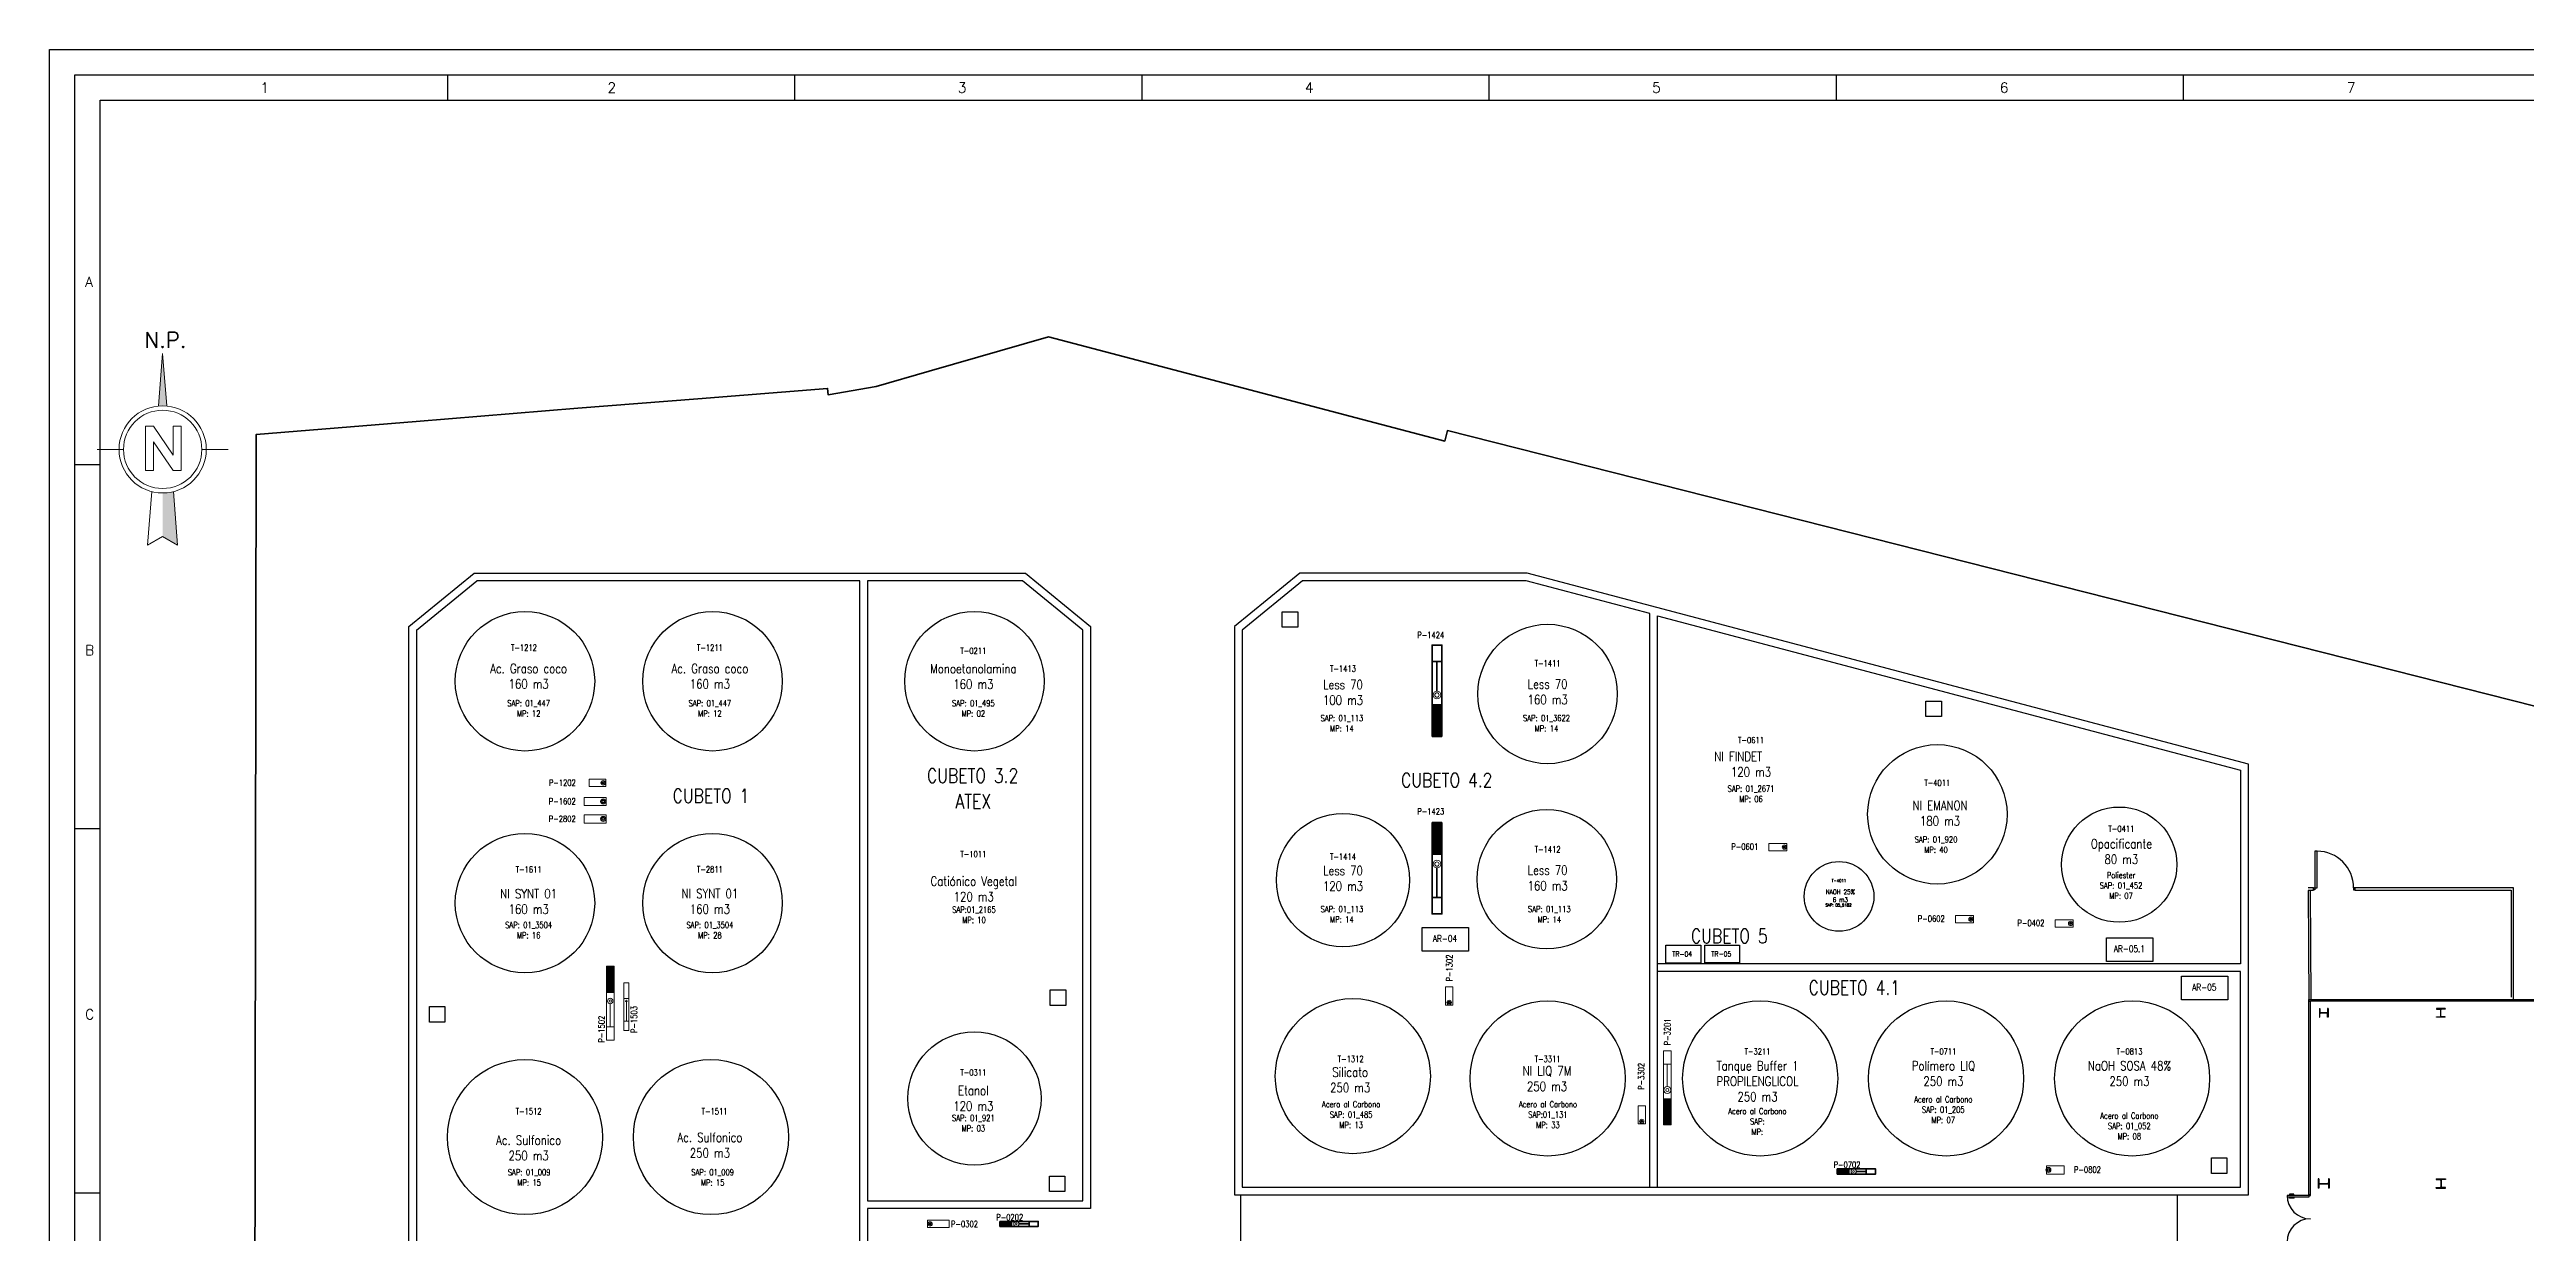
# Model space of a CAD drawing. Header units: millimetres. Extents: x 193743 to 194604, y 95927 to 96224.
# Drawn here: x 193743 to 193986.8, y 96107.2 to 96223.7 of the extents above; entities that cross this region are included whole.
import ezdxf
from ezdxf.enums import TextEntityAlignment as Align

# ---------------------------------------------------------------- set-up
doc = ezdxf.new("R2010")
doc.units = ezdxf.units.MM
for name, color, linetype in [('alcantarillas', 4, 'Continuous'), ('BASE-CUBETOS', 7, 'Continuous'), ('BASE-EDIFICIO PROCESO', 252, 'Continuous'), ('BASE-EDIFICO PROCESO PILARES', 252, 'Continuous'), ('BASE-ISLETAS', 7, 'Continuous'), ('BASE-SALA ELECTRICA', 252, 'Continuous'), ('BASE-TANQUES', 7, 'Continuous'), ('BASE-TANQUES TEXTO DETALLES', 7, 'Continuous'), ('BASE-TANQUES TEXTO DETALLES-2', 7, 'Continuous'), ('BASE-VALLADO', 7, 'Continuous'), ('FORMATO', 7, 'Continuous')]:
    doc.layers.add(name, color=color, linetype=linetype)
for name, color, linetype, lineweight in [('BASE-BOMBAS', 7, 'Continuous', 0), ('BASE-BOMBAS TEXTO', 7, 'Continuous', 0), ('BASE-NORTE', 7, 'Continuous', 0), ('BASE-TANQUES TEXTO', 7, 'Continuous', 0)]:
    doc.layers.add(name, color=color, linetype=linetype, lineweight=lineweight)
doc.styles.add('INPY-060812-B-0C$0$ROMANS', font='ROMANS.shx', dxfattribs={"height": 0.2})
doc.styles.add('PY', font='ROMANS.shx')
doc.styles.add('PY1', font='ROMANS.shx', dxfattribs={"width": 0.8})

# ---------------------------------------------------------------- blocks, each defined once
blk = doc.blocks.new('INPY-060812-B-0C$0$NORTE')
at = {"layer": 'BASE-NORTE'}
for points in [[(2, 3095), (-130, 1401, -0.023613), (2, 1408)], [(0, 3091), (133, 1397, 0.023613), (0, 1404)], [(349, -1362, -0.062754), (0, -1406), (0, -2814), (484, -3094)]]:
    blk.add_hatch(color=1, dxfattribs=at).paths.add_polyline_path(points)
for p, q in [((0, 3094), (-133, 1400)), ((0, 3094), (133, 1400)), ((0, 3094), (133, 1400)), ((-349, -1362), (-484, -3094)), ((349, -1362), (484, -3094)), ((-484, -3094), (0, -2814)), ((484, -3094), (0, -2814))]:
    blk.add_line(p, q, dxfattribs=at)
at = {"layer": 'BASE-NORTE', "color": 1}
for p, q in [((-2109, 0), (-1263, 0)), ((1263, 0), (2109, 0))]:
    blk.add_line(p, q, dxfattribs=at)
at = {"layer": 'BASE-NORTE', "flags": 128}
blk.add_lwpolyline([(597, -686), (341, -686), (-299, 246), (-299, -686), (-555, -686), (-555, 748), (-299, 748), (341, -184), (341, 748), (597, 748)], close=True, dxfattribs=at)
at = {"layer": 'BASE-NORTE'}
blk.add_circle((0, 0), 1406, dxfattribs=at)
at = {"layer": 'BASE-NORTE', "color": 1}
blk.add_circle((0, 0), 1263, dxfattribs=at)
at = {"layer": 'BASE-NORTE', "color": 6, "style": 'INPY-060812-B-0C$0$ROMANS'}
blk.add_text('N.P.', height=500, dxfattribs=at).set_placement((93, 3528), align=Align.MIDDLE_CENTER)
blk = doc.blocks.new('4.16')
at = {"layer": 'BASE-BOMBAS'}
blk.add_lwpolyline([(-80, 120), (450, 120), (450, -120), (-80, -120)], close=True, dxfattribs=at)
for radius in [75, 44, 24.1]:
    blk.add_circle((0, 0), radius, dxfattribs=at)
blk = doc.blocks.new('C13B')
at = {"layer": 'BASE-BOMBAS', "color": 252, "lineweight": 0}
for p, q in [((-80, 84), (-80, 584)), ((-80, 584), (80, 584)), ((80, 84), (80, 584))]:
    blk.add_line(p, q, dxfattribs=at)
at = {"layer": 'BASE-BOMBAS', "lineweight": 0}
for p, q in [((-24.13, -650), (24.13, -650)), ((0, -24.13), (0, -650))]:
    blk.add_line(p, q, dxfattribs=at)
at = {"layer": 'BASE-BOMBAS', "lineweight": 0, "extrusion": (0, 0, -1), "flags": 128}
blk.add_lwpolyline([(-80, -650), (-80, 84), (80, 84), (80, -650)], dxfattribs=at)
at = {"layer": 'BASE-BOMBAS', "color": 252, "lineweight": 0, "extrusion": (0, 0, -1), "flags": 128}
blk.add_lwpolyline([(24.13, -650), (80, -650), (80, -950), (-80, -950), (-80, -650), (-24.13, -650)], dxfattribs=at)
at = {"layer": 'BASE-BOMBAS', "lineweight": 0}
blk.add_circle((0, 0), 24.13, dxfattribs=at)
blk = doc.blocks.new('P-1502A')
at = {"layer": 'BASE-BOMBAS', "color": 252, "lineweight": 0}
for p, q in [((-125, 280), (-125, 1122)), ((-125, 1122), (125, 1122)), ((-125, 1100), (125, 1100)), ((-125, 1080), (125, 1080)), ((-125, 1060), (125, 1060)), ((-125, 1040), (125, 1040)), ((-125, 1020), (125, 1020)), ((-125, 1000), (125, 1000)), ((-125, 980), (125, 980)), ((-125, 960), (125, 960)), ((-125, 940), (125, 940)), ((-125, 920), (125, 920)), ((-125, 900), (125, 900)), ((-125, 880), (125, 880)), ((-125, 860), (125, 860)), ((-125, 840), (125, 840)), ((-125, 820), (125, 820)), ((-125, 800), (125, 800)), ((125, 280), (125, 1122)), ((-125, 780), (125, 780)), ((-125, 760), (125, 760)), ((-125, 740), (125, 740)), ((-125, 720), (125, 720)), ((-125, 700), (125, 700)), ((-125, 680), (125, 680)), ((-125, 660), (125, 660)), ((-125, 640), (125, 640)), ((-125, 620), (125, 620)), ((-125, 600), (125, 600)), ((-125, 580), (125, 580)), ((-125, 560), (125, 560)), ((-125, 540), (125, 540)), ((-125, 520), (125, 520)), ((-125, 500), (125, 500)), ((-125, 480), (125, 480)), ((-125, 460), (125, 460)), ((-125, 440), (125, 440)), ((-125, 420), (125, 420)), ((-125, 400), (125, 400)), ((-125, 380), (125, 380)), ((-125, 360), (125, 360)), ((-125, 340), (125, 340)), ((-125, 320), (125, 320)), ((-125, 300), (125, 300))]:
    blk.add_line(p, q, dxfattribs=at)
at = {"layer": 'BASE-BOMBAS', "lineweight": 0}
for p, q in [((0, -88.9), (0, -830)), ((-88.9, -830), (88.9, -830))]:
    blk.add_line(p, q, dxfattribs=at)
at = {"layer": 'BASE-BOMBAS', "lineweight": 0, "extrusion": (0, 0, -1), "flags": 128}
blk.add_lwpolyline([(-125, -830), (-125, 280), (125, 280), (125, -830)], dxfattribs=at)
at = {"layer": 'BASE-BOMBAS', "color": 252, "lineweight": 0, "extrusion": (0, 0, -1), "flags": 128}
blk.add_lwpolyline([(88.9, -830), (125, -830), (125, -1260), (-125, -1260), (-125, -830), (-88.9, -830)], dxfattribs=at)
at = {"layer": 'BASE-BOMBAS', "lineweight": 0}
for radius in [88.9, 36.5]:
    blk.add_circle((0, 0), radius, dxfattribs=at)
blk = doc.blocks.new('P-0702')
at = {"layer": 'BASE-BOMBAS', "color": 252, "lineweight": 100}
for p, q in [((-157, 82.5), (-529, 82.5)), ((-529, -82.5), (-529, 82.5)), ((-517, 82.5), (-517, -82.5)), ((-497, 82.5), (-497, -82.5)), ((-477, 82.5), (-477, -82.5)), ((-457, 82.5), (-457, -82.5)), ((-437, 82.5), (-437, -82.5)), ((-417, 82.5), (-417, -82.5)), ((-397, 82.5), (-397, -82.5)), ((-377, 82.5), (-377, -82.5)), ((-357, 82.5), (-357, -82.5)), ((-337, 82.5), (-337, -82.5)), ((-317, 82.5), (-317, -82.5)), ((-297, 82.5), (-297, -82.5)), ((-277, 82.5), (-277, -82.5)), ((-257, 82.5), (-257, -82.5)), ((-237, 82.5), (-237, -82.5)), ((-217, 82.5), (-217, -82.5)), ((-197, 82.5), (-197, -82.5)), ((-177, 82.5), (-177, -82.5)), ((-157, -82.5), (-529, -82.5))]:
    blk.add_line(p, q, dxfattribs=at)
at = {"layer": 'BASE-BOMBAS', "lineweight": 100}
for p, q in [((82.5, 0), (409, 0)), ((409, -21.08), (409, 21.08))]:
    blk.add_line(p, q, dxfattribs=at)
at = {"layer": 'BASE-BOMBAS', "lineweight": 100, "extrusion": (0, 0, -1), "flags": 128}
blk.add_lwpolyline([(-409, 82.5), (157, 82.5), (157, -82.5), (-409, -82.5)], dxfattribs=at)
at = {"layer": 'BASE-BOMBAS', "color": 252, "lineweight": 100, "extrusion": (0, 0, -1), "flags": 128}
blk.add_lwpolyline([(-409, -21.08), (-409, -82.5), (-709, -82.5), (-709, 82.5), (-409, 82.5), (-409, 21.08)], dxfattribs=at)
at = {"layer": 'BASE-BOMBAS'}
for radius in [82.5, 30.15]:
    blk.add_circle((0, 0), radius, dxfattribs=at)
blk = doc.blocks.new('4.16-5.5')
at = {"layer": 'BASE-BOMBAS'}
blk.add_lwpolyline([(-120, -80), (-120, 512), (120, 512), (120, -80)], close=True, dxfattribs=at)
for radius in [75, 44, 24.1]:
    blk.add_circle((0, 0), radius, dxfattribs=at)
blk = doc.blocks.new('5.20-10')
at = {"layer": 'BASE-BOMBAS'}
blk.add_lwpolyline([(-132.5, 100), (132.5, 100), (132.5, -615), (-132.5, -615)], close=True, dxfattribs=at)
for radius in [82.5, 51, 30.1]:
    blk.add_circle((0, 0), radius, dxfattribs=at)
blk = doc.blocks.new('3.12')
at = {"layer": 'BASE-BOMBAS'}
blk.add_lwpolyline([(-62, 132.5), (511, 132.5), (511, -132.5), (-62, -132.5)], close=True, dxfattribs=at)
for radius in [82.5, 51, 30.1]:
    blk.add_circle((0, 0), radius, dxfattribs=at)
blk = doc.blocks.new('3.20')
at = {"layer": 'BASE-BOMBAS'}
blk.add_lwpolyline([(-80, -120), (615, -120), (615, 120), (-80, 120)], close=True, dxfattribs=at)
for radius in [70, 38, 21.2]:
    blk.add_circle((0, 0), radius, dxfattribs=at)
blk = doc.blocks.new('3.20-5.5')
at = {"layer": 'BASE-BOMBAS'}
blk.add_lwpolyline([(-80, -120), (500, -120), (500, 120), (-80, 120)], close=True, dxfattribs=at)
for radius in [70, 38, 21.2]:
    blk.add_circle((0, 0), radius, dxfattribs=at)
blk = doc.blocks.new('HEB360')
for p, q in [((90.216, -149.64), (90.516, -149.64)), ((90.216, -149.64), (90.216, -149.662)), ((90.216, -149.662), (90.333, -149.662)), ((90.216, -149.977), (90.333, -149.977)), ((90.216, -149.977), (90.216, -150)), ((90.216, -150), (90.516, -150)), ((90.36, -149.95), (90.36, -149.689)), ((90.372, -149.95), (90.372, -149.689)), ((90.399, -149.662), (90.516, -149.662)), ((90.399, -149.977), (90.516, -149.977)), ((90.516, -149.64), (90.516, -149.662)), ((90.516, -149.977), (90.516, -150))]:
    blk.add_line(p, q)
for centre, start, end in [((90.333, -149.689), 0, 90), ((90.333, -149.95), 270, 0), ((90.399, -149.689), 90, 180), ((90.399, -149.95), 180, 270)]:
    blk.add_arc(centre, 0.027, start, end)
blk = doc.blocks.new('HEB280')
for p, q in [((0, 0.28), (0.28, 0.28)), ((0, 0.28), (0, 0.262)), ((0, 0.262), (0.111, 0.262)), ((0, 0), (0, 0.018)), ((0, 0.018), (0.111, 0.018)), ((0, 0), (0.28, 0)), ((0.135, 0.238), (0.135, 0.042)), ((0.145, 0.238), (0.145, 0.042)), ((0.28, 0.262), (0.169, 0.262)), ((0.28, 0.018), (0.169, 0.018)), ((0.28, 0.28), (0.28, 0.262)), ((0.28, 0), (0.28, 0.018))]:
    blk.add_line(p, q)
for centre, start, end in [((0.111, 0.238), 0.41893, 89.58107), ((0.111, 0.042), 270.41893, 359.58107), ((0.169, 0.238), 90.41893, 179.58107), ((0.169, 0.042), 180.41893, 269.58107)]:
    blk.add_arc(centre, 0.0242, start, end)
blk = doc.blocks.new('HEB300')
for p, q in [((0, 0.3), (0.3, 0.3)), ((0, 0.3), (0, 0.281)), ((0, 0.281), (0.1175, 0.281)), ((0, 0.019), (0.1175, 0.019)), ((0, 0), (0, 0.019)), ((0, 0), (0.3, 0)), ((0.1445, 0.254), (0.1445, 0.046)), ((0.1555, 0.254), (0.1555, 0.046)), ((0.3, 0.281), (0.1825, 0.281)), ((0.3, 0.019), (0.1825, 0.019)), ((0.3, 0.3), (0.3, 0.281)), ((0.3, 0), (0.3, 0.019))]:
    blk.add_line(p, q)
for centre, start, end in [((0.1175, 0.254), 0, 90), ((0.1175, 0.046), 270, 0), ((0.1825, 0.254), 90, 180), ((0.1825, 0.046), 180, 270)]:
    blk.add_arc(centre, 0.027, start, end)
blk = doc.blocks.new('P-0101')
at = {"layer": 'BASE-BOMBAS'}
for p, q in [((114.3, 830), (-114.3, 830)), ((0, 114.3), (0, 830))]:
    blk.add_line(p, q, dxfattribs=at)
at = {"layer": 'BASE-BOMBAS', "color": 252}
for p, q in [((-125, -1122), (-125, -280)), ((-125, -300), (125, -300)), ((-125, -320), (125, -320)), ((-125, -340), (125, -340)), ((-125, -360), (125, -360)), ((-125, -380), (125, -380)), ((-125, -400), (125, -400)), ((-125, -420), (125, -420)), ((-125, -440), (125, -440)), ((-125, -460), (125, -460)), ((-125, -480), (125, -480)), ((-125, -500), (125, -500)), ((-125, -520), (125, -520)), ((-125, -540), (125, -540)), ((-125, -560), (125, -560)), ((-125, -580), (125, -580)), ((-125, -600), (125, -600)), ((-125, -620), (125, -620)), ((-125, -640), (125, -640)), ((-125, -660), (125, -660)), ((-125, -680), (125, -680)), ((-125, -700), (125, -700)), ((-125, -720), (125, -720)), ((-125, -740), (125, -740)), ((-125, -760), (125, -760)), ((-125, -780), (125, -780)), ((125, -280), (125, -1122)), ((-125, -800), (125, -800)), ((-125, -820), (125, -820)), ((-125, -840), (125, -840)), ((-125, -860), (125, -860)), ((-125, -880), (125, -880)), ((-125, -900), (125, -900)), ((-125, -920), (125, -920)), ((-125, -940), (125, -940)), ((-125, -960), (125, -960)), ((-125, -980), (125, -980)), ((-125, -1000), (125, -1000)), ((-125, -1020), (125, -1020)), ((-125, -1040), (125, -1040)), ((-125, -1060), (125, -1060)), ((-125, -1080), (125, -1080)), ((-125, -1100), (125, -1100)), ((-125, -1120), (125, -1120)), ((125, -1122), (-125, -1122))]:
    blk.add_line(p, q, dxfattribs=at)
at = {"layer": 'BASE-BOMBAS', "color": 252, "extrusion": (0, 0, -1), "flags": 128}
blk.add_lwpolyline([(-114.3, 830), (-125, 830), (-125, 1260), (125, 1260), (125, 830), (114.3, 830)], dxfattribs=at)
at = {"layer": 'BASE-BOMBAS', "extrusion": (0, 0, -1), "flags": 128}
blk.add_lwpolyline([(125, 830), (125, -280), (-125, -280), (-125, 830)], dxfattribs=at)
at = {"layer": 'BASE-BOMBAS'}
blk.add_circle((0, 0), 114.3, dxfattribs=at)
at = {"layer": 'BASE-BOMBAS', "extrusion": (0, 0, -1)}
blk.add_circle((0, 0), 50, dxfattribs=at)
blk = doc.blocks.new('C17B')
at = {"layer": 'BASE-BOMBAS', "lineweight": 100}
for p, q in [((160, 1079), (-160, 1079)), ((0, 127), (0, 1079))]:
    blk.add_line(p, q, dxfattribs=at)
at = {"layer": 'BASE-BOMBAS', "color": 252, "lineweight": 100}
for p, q in [((-160, -1336), (-160, -315)), ((-160, -345), (160, -345)), ((-160, -375), (160, -375)), ((-160, -405), (160, -405)), ((-160, -435), (160, -435)), ((-160, -465), (160, -465)), ((-160, -495), (160, -495)), ((-160, -525), (160, -525)), ((-160, -555), (160, -555)), ((-160, -585), (160, -585)), ((-160, -615), (160, -615)), ((-160, -645), (160, -645)), ((-160, -675), (160, -675)), ((-160, -705), (160, -705)), ((-160, -735), (160, -735)), ((-160, -765), (160, -765)), ((-160, -795), (160, -795)), ((160, -315), (160, -1336)), ((-160, -825), (160, -825)), ((-160, -855), (160, -855)), ((-160, -885), (160, -885)), ((-160, -915), (160, -915)), ((-160, -945), (160, -945)), ((-160, -975), (160, -975)), ((-160, -1005), (160, -1005)), ((-160, -1035), (160, -1035)), ((-160, -1065), (160, -1065)), ((-160, -1095), (160, -1095)), ((-160, -1125), (160, -1125)), ((-160, -1155), (160, -1155)), ((-160, -1185), (160, -1185)), ((-160, -1215), (160, -1215)), ((-160, -1245), (160, -1245)), ((-160, -1275), (160, -1275)), ((-160, -1305), (160, -1305)), ((-160, -1335), (160, -1335)), ((160, -1336), (-160, -1336))]:
    blk.add_line(p, q, dxfattribs=at)
at = {"layer": 'BASE-BOMBAS', "color": 252, "lineweight": 100, "extrusion": (0, 0, -1), "flags": 128}
blk.add_lwpolyline([(-127, 1079), (-160, 1079), (-160, 1609), (160, 1609), (160, 1079), (127, 1079)], dxfattribs=at)
at = {"layer": 'BASE-BOMBAS', "lineweight": 100, "extrusion": (0, 0, -1), "flags": 128}
blk.add_lwpolyline([(160, 1079), (160, -315), (-160, -315), (-160, 1079)], dxfattribs=at)
at = {"layer": 'BASE-BOMBAS'}
for radius in [127, 70.7]:
    blk.add_circle((0, 0), radius, dxfattribs=at)
blk = doc.blocks.new('MARCO-A1')
at = {"layer": 'FORMATO', "color": 5}
for p, q in [((78.42, 589), (78.42, 584)), ((146.83, 589), (146.83, 584)), ((215.25, 589), (215.25, 584)), ((283.67, 589), (283.67, 584)), ((352.08, 589), (352.08, 584)), ((420.5, 589), (420.5, 584)), ((5, 512.25), (10, 512.25)), ((5, 440.5), (10, 440.5)), ((5, 368.75), (10, 368.75))]:
    blk.add_line(p, q, dxfattribs=at)
at = {"layer": 'FORMATO', "color": 1}
blk.add_lwpolyline([(0, 594), (841, 594), (841, 0), (0, 0)], close=True, dxfattribs=at)
at = {"layer": 'FORMATO', "color": 5}
blk.add_lwpolyline([(5, 589), (836, 589), (836, 5), (5, 5)], close=True, dxfattribs=at)
at = {"layer": 'FORMATO', "color": 8, "linetype": 'Continuous'}
blk.add_lwpolyline([(10, 584), (831, 584), (831, 10), (10, 10)], close=True, dxfattribs=at)
at = {"layer": 'FORMATO', "color": 1, "style": 'PY'}
for s, p in [('1', (41.52, 585.5)), ('2', (109.93, 585.5)), ('3', (178.99, 585.5)), ('4', (247.4, 585.5)), ('5', (315.82, 585.5)), ('6', (384.34, 585.5)), ('7', (452.75, 585.5)), ('A', (7, 547.25)), ('B', (7, 474.67)), ('C', (7, 402.92))]:
    blk.add_text(s, height=2, dxfattribs=at).set_placement(p)

msp = doc.modelspace()

# ---------------------------------------------------------------- linework, layer by layer
at = {"color": 252}
for p, q in [((193965.36, 96110.92, 0), (193965.36, 96130.22, 0)), ((193965.36, 96130.22, 0), (194004.71, 96130.22, 0)), ((193965.51, 96110.92, 0), (193965.51, 96130.07, 0)), ((193965.51, 96130.07, 0), (194004.56, 96130.07, 0))]:
    msp.add_line(p, q, dxfattribs=at)
at = {"ltscale": 3}
for points in [[(193878.1, 96137.29), (193882.66, 96137.29), (193882.66, 96134.96), (193878.1, 96134.96)], [(193945.46, 96136.28), (193950.02, 96136.28), (193950.02, 96133.95), (193945.46, 96133.95)], [(193902.08, 96135.56), (193905.51, 96135.56), (193905.51, 96133.8), (193902.08, 96133.8)], [(193905.91, 96135.57), (193909.34, 96135.57), (193909.34, 96133.81), (193905.91, 96133.81)], [(193952.84, 96132.5), (193957.4, 96132.5), (193957.4, 96130.17), (193952.84, 96130.17)]]:
    msp.add_lwpolyline(points, close=True, dxfattribs=at)
at = {"layer": 'alcantarillas', "ltscale": 3, "elevation": 0}
for points in [[(193864.32, 96168.37), (193865.84, 96168.37), (193865.84, 96166.84), (193864.32, 96166.84)], [(193927.68, 96159.56), (193929.21, 96159.56), (193929.21, 96158.04), (193927.68, 96158.04)], [(193841.48, 96131.16), (193843.01, 96131.16), (193843.01, 96129.63), (193841.48, 96129.63)], [(193780.38, 96129.51), (193781.91, 96129.51), (193781.91, 96127.98), (193780.38, 96127.98)], [(193955.77, 96114.63), (193957.3, 96114.63), (193957.3, 96113.1), (193955.77, 96113.1)], [(193841.41, 96112.84), (193842.94, 96112.84), (193842.94, 96111.31), (193841.41, 96111.31)]]:
    msp.add_lwpolyline(points, close=True, dxfattribs=at)
at = {"layer": 'BASE-CUBETOS', "color": 252}
for p, q in [((193778.35, 96166.92, 0), (193784.78, 96172.16, 0)), ((193784.78, 96172.16, 0), (193839.04, 96172.16, 0)), ((193822.74, 96171.4, 0), (193785.05, 96171.4, 0)), ((193822.74, 96103.09, 0), (193822.74, 96171.4, 0)), ((193839.04, 96172.16, 0), (193845.46, 96166.92, 0)), ((193866.05, 96172.16, 0), (193859.62, 96166.92, 0)), ((193888.42, 96172.16, 0), (193866.05, 96172.16, 0)), ((193900.5, 96168.18, 0), (193888.32, 96171.4, 0)), ((193959.41, 96153.37, 0), (193888.42, 96172.16, 0)), ((193900.5, 96111.76, 0), (193900.5, 96168.18, 0)), ((193901.27, 96111.76, 0), (193901.27, 96167.97, 0)), ((193901.27, 96167.97, 0), (193958.64, 96152.78, 0)), ((193778.35, 96036.43, 0), (193778.35, 96166.92, 0)), ((193779.11, 96166.56, 0), (193779.11, 96103.09, 0)), ((193845.46, 96166.92, 0), (193845.46, 96109.65, 0)), ((193859.62, 96166.92, 0), (193859.62, 96111, 0)), ((193959.41, 96111, 0), (193959.41, 96153.37, 0)), ((193958.64, 96152.78, 0), (193958.64, 96133.72, 0)), ((193958.64, 96133.72, 0), (193901.27, 96133.72, 0)), ((193958.64, 96132.96, 0), (193901.27, 96132.96, 0)), ((193958.64, 96111.76, 0), (193958.64, 96132.96, 0)), ((193860.39, 96111.76, 0), (193958.64, 96111.76, 0)), ((193823.5, 96109.65, 0), (193823.5, 96099.58, 0)), ((193845.46, 96109.65, 0), (193823.5, 96109.65, 0)), ((193859.62, 96111, 0), (193959.41, 96111, 0))]:
    msp.add_line(p, q, dxfattribs=at)
at = {"layer": 'BASE-CUBETOS', "color": 252, "elevation": 0, "flags": 128}
for points in [[(193779.11, 96166.56), (193785.05, 96171.4)], [(193823.5, 96171.4), (193823.5, 96110.41), (193844.7, 96110.41), (193844.7, 96166.56), (193838.76, 96171.4), (193823.5, 96171.4)], [(193888.32, 96171.4), (193866.32, 96171.4), (193860.39, 96166.56), (193860.39, 96111.76)]]:
    msp.add_lwpolyline(points, dxfattribs=at)
at = {"layer": 'BASE-EDIFICIO PROCESO', "color": 252}
for p, q in [((193965.51, 96110.92, 0), (193963.22, 96110.92, 0)), ((193965.36, 96110.92, 0), (193963.22, 96110.92, 0)), ((193965.36, 96110.77, 0), (193963.23, 96110.77, 0)), ((193963.54, 96110.93, 0), (193963.42, 96110.93, 0)), ((193963.42, 96110.93, 0), (193963.42, 96110.92, 0)), ((193963.42, 96110.76, 0), (193963.42, 96110.77, 0)), ((193963.54, 96110.76, 0), (193963.42, 96110.76, 0)), ((193963.45, 96111.05, 0), (193963.45, 96110.93, 0)), ((193963.87, 96111.05, 0), (193963.45, 96111.05, 0)), ((193963.45, 96110.65, 0), (193963.45, 96110.76, 0)), ((193963.87, 96110.65, 0), (193963.45, 96110.65, 0)), ((193963.51, 96110.99, 0), (193963.51, 96110.93, 0)), ((193963.87, 96110.99, 0), (193963.51, 96110.99, 0)), ((193963.51, 96110.71, 0), (193963.51, 96110.76, 0)), ((193963.87, 96110.71, 0), (193963.51, 96110.71, 0)), ((193963.54, 96110.93, 0), (193963.54, 96110.92, 0)), ((193963.54, 96110.76, 0), (193963.54, 96110.77, 0)), ((193963.89, 96111, 0), (193963.89, 96111.03, 0)), ((193963.89, 96110.69, 0), (193963.89, 96110.66, 0)), ((193965.36, 96111.03, 0), (193965.51, 96111.03, 0)), ((193965.36, 96110.92, 0), (193965.36, 96111.03, 0)), ((193965.36, 96110.92, 0), (193965.36, 96110.77, 0)), ((193965.36, 96110.92, 0), (193965.51, 96110.92, 0)), ((193965.51, 96111.03, 0), (193965.51, 96111.02, 0)), ((193965.51, 96110.92, 0), (193965.51, 96111.02, 0)), ((193965.51, 96111.02, 0), (193965.51, 96111.02, 0))]:
    msp.add_line(p, q, dxfattribs=at)
for centre, radius, start, end in [((193965.51, 96110.92, 0), 2.29, 180, 270), ((193963.87, 96111.03, 0), 0.0153, 359.9954, 89.9954), ((193963.87, 96111, 0), 0.0153, 269.9954, 359.9954), ((193963.87, 96110.69, 0), 0.0153, 359.9954, 89.9954), ((193963.87, 96110.66, 0), 0.0153, 269.9954, 359.9954), ((193965.51, 96106.35, 0), 2.29, 90, 180)]:
    msp.add_arc(centre, radius, start, end, dxfattribs=at)
at = {"layer": 'BASE-ISLETAS', "color": 252, "elevation": 0}
msp.add_lwpolyline([(193860.23, 96111), (193952.41, 96111), (193952.41, 96095.56), (193860.23, 96095.56)], close=True, dxfattribs=at)
at = {"layer": 'BASE-SALA ELECTRICA', "color": 252}
for p, q in [((193966.17, 96144.8, 0), (193965.96, 96144.8, 0)), ((193965.96, 96144.8, 0), (193965.96, 96141.2, 0)), ((193966.17, 96141.2, 0), (193966.17, 96144.8, 0)), ((193965.81, 96141.2, 0), (193965.3, 96141.2, 0)), ((193965.3, 96140.94, 0), (193965.36, 96129.98, 0)), ((193965.54, 96140.94, 0), (193965.3, 96140.94, 0)), ((193965.54, 96140.96, 0), (193965.81, 96140.96, 0)), ((193965.6, 96130.22, 0), (193965.54, 96140.94, 0)), ((193965.81, 96140.99, 0), (193965.81, 96141.2, 0)), ((193965.81, 96141.2, 0), (193965.96, 96141.2, 0)), ((193965.81, 96140.96, 0), (193965.81, 96141.2, 0)), ((193965.96, 96140.99, 0), (193965.81, 96140.99, 0)), ((193965.96, 96141.2, 0), (193965.96, 96140.99, 0)), ((193965.96, 96141.2, 0), (193966.17, 96141.2, 0)), ((193969.93, 96141.2, 0), (193969.77, 96141.2, 0)), ((193969.77, 96141.2, 0), (193969.77, 96140.99, 0)), ((193969.77, 96140.99, 0), (193969.93, 96140.99, 0)), ((193985.51, 96141.2, 0), (193969.93, 96141.2, 0)), ((193969.93, 96140.99, 0), (193969.93, 96141.2, 0)), ((193969.93, 96140.96, 0), (193969.93, 96141.2, 0)), ((193969.93, 96140.96, 0), (193985.27, 96140.96, 0)), ((193985.27, 96140.96, 0), (193985.27, 96130.44, 0)), ((193985.51, 96130.22, 0), (193985.51, 96141.2, 0))]:
    msp.add_line(p, q, dxfattribs=at)
msp.add_arc((193966.17, 96141.2, 0), 3.6, 0, 90, dxfattribs=at)
at = {"layer": 'BASE-TANQUES', "color": 252}
for centre, radius in [((193789.79, 96161.52, 0), 6.86), ((193808.25, 96161.52, 0), 6.86), ((193834.02, 96161.52, 0), 6.86), ((193890.44, 96160.27, 0), 6.86), ((193928.8, 96148.43, 0), 6.86), ((193870.3, 96141.96, 0), 6.56), ((193890.35, 96142.04, 0), 6.86), ((193946.7, 96143.48, 0), 5.67), ((193789.79, 96139.7, 0), 6.86), ((193808.25, 96139.7, 0), 6.86), ((193919.12, 96140.35), 3.43), ((193871.27, 96122.67, 0), 7.63), ((193890.44, 96122.44, 0), 7.63), ((193911.36, 96122.44, 0), 7.63), ((193929.66, 96122.44, 0), 7.63), ((193947.97, 96122.44, 0), 7.63), ((193834.02, 96120.47, 0), 6.56), ((193789.79, 96116.67, 0), 7.63), ((193808.09, 96116.67, 0), 7.63)]:
    msp.add_circle(centre, radius, dxfattribs=at)
at = {"layer": 'BASE-VALLADO', "color": 252, "lineweight": 100, "elevation": 0, "flags": 128}
msp.add_lwpolyline([(194022.53, 96150.22), (193880.58, 96186.19), (193880.31, 96185.16), (193841.32, 96195.42), (193829.58, 96192.04), (193824.36, 96190.54), (193819.63, 96189.72), (193819.58, 96190.33), (193806.8, 96189.32), (193794.99, 96188.38), (193779.09, 96187.08), (193763.32, 96185.79), (193763.07, 96007.54)], dxfattribs=at)

# ---------------------------------------------------------------- block references
at = {"xscale": 0.499409123998651, "yscale": 0.499409123998651, "zscale": 0.499409123998651}
msp.add_blockref('MARCO-A1', (193743, 95927.03), dxfattribs=at)
at = {"color": 252, "xscale": 0.00305071382962129, "yscale": 0.00305071382962129, "zscale": 0.00305071382962129}
msp.add_blockref('INPY-060812-B-0C$0$NORTE', (193754.13, 96184.34, 0), dxfattribs=at)
at = {"layer": 'BASE-BOMBAS', "color": 252, "xscale": 0.00305071382962129, "yscale": 0.00305071382962129, "zscale": 0.00305071382962129}
for name, p in [('C17B', (193879.55, 96160.17, 0)), ('P-1502A', (193798.18, 96130.06, 0)), ('C13B', (193799.77, 96130.06, 0)), ('4.16-5.5', (193880.75, 96129.91, 0)), ('P-0101', (193902.22, 96121.3, 0)), ('P-0702', (193920.56, 96113.29, 0)), ('3.12', (193939.73, 96113.44, 0)), ('3.20', (193829.66, 96108.13, 0)), ('P-0702', (193838.15, 96108.13, 0))]:
    msp.add_blockref(name, p, dxfattribs=at)
for name, p, rotation in [('4.16', (193797.49, 96151.53, 0), 180), ('5.20-10', (193797.49, 96149.69, 0), 270), ('5.20-10', (193797.49, 96147.98, 0), 270), ('C17B', (193879.55, 96143.54, 0), 180), ('3.20-5.5', (193913.75, 96145.21, 0), 180), ('3.20-5.5', (193932.1, 96138.11, 0), 180), ('3.20-5.5', (193941.91, 96137.69, 0), 180), ('3.20-5.5', (193899.71, 96118.21, 0), 90)]:
    msp.add_blockref(name, p, dxfattribs=dict(at, rotation=rotation))
at = {"layer": 'BASE-EDIFICO PROCESO PILARES', "color": 252, "xscale": 3.05071382962129, "yscale": 3.05071382962129, "zscale": 3.05071382962129}
for name, p, rotation in [('HEB280', (193966.4, 96129.31, 0), 270), ('HEB280', (193978.78, 96129.31, 0), 180), ('HEB360', (194423.88, 96387.78, 0), 270)]:
    msp.add_blockref(name, p, dxfattribs=dict(at, rotation=rotation))
msp.add_blockref('HEB300', (193977.9, 96111.64, 0), dxfattribs=at)

# ---------------------------------------------------------------- texts
at = {"layer": 'BASE-BOMBAS TEXTO', "color": 252, "style": 'PY1', "width": 0.8}
for s, p in [('P-1424', (193877.61, 96165.77, 0)), ('P-1202', (193792.14, 96151.23, 0)), ('P-1602', (193792.13, 96149.4, 0)), ('P-2802', (193792.13, 96147.68, 0)), ('P-1423', (193877.61, 96148.41, 0)), ('P-0601', (193908.52, 96144.95, 0)), ('P-0602', (193926.87, 96137.85, 0)), ('P-0402', (193936.68, 96137.43, 0)), ('P-0802', (193942.24, 96113.16, 0)), ('P-0302', (193831.72, 96107.82, 0))]:
    msp.add_text(s, height=0.61, dxfattribs=at).set_placement(p)
for s, rotation, p in [('P-1302', 90, (193881.07, 96131.98, 0)), ('P-1502', 90, (193797.63, 96125.96, 0)), ('P-1503', 90, (193800.82, 96126.91, 0)), ('P-3201', 90, (193902.52, 96125.69, 0)), ('P-3302', 90, (193899.95, 96121.32, 0)), ('P-0702', 0.001, (193918.58, 96113.64, 0)), ('P-0202', 0.001, (193836.17, 96108.48, 0))]:
    msp.add_text(s, height=0.61, rotation=rotation, dxfattribs=at).set_placement(p)
at = {"layer": 'BASE-TANQUES TEXTO', "color": 252, "style": 'PY1', "width": 0.8}
for s, height, p in [('T-1212', 0.61, (193789.69, 96164.52, 0)), ('T-1211', 0.61, (193807.99, 96164.52, 0)), ('T-0211', 0.61, (193833.92, 96164.21, 0)), ('T-1413', 0.61, (193870.3, 96162.46, 0)), ('T-1411', 0.61, (193890.44, 96162.98, 0)), ('T-0611', 0.61, (193910.46, 96155.42, 0)), ('T-4011', 0.61, (193928.79, 96151.22, 0)), ('T-0411', 0.61, (193946.91, 96146.7, 0)), ('T-1611', 0.61, (193790.15, 96142.7, 0)), ('T-2811', 0.61, (193807.99, 96142.71, 0)), ('T-1011', 0.61, (193833.92, 96144.21, 0)), ('T-1414', 0.61, (193870.3, 96143.96, 0)), ('T-1412', 0.61, (193890.44, 96144.68, 0)), ('T-4011', 0.305, (193919.11, 96141.75)), ('T-1312', 0.61, (193871.06, 96124.06)), ('T-3311', 0.61, (193890.44, 96124.06)), ('T-3211', 0.61, (193911.1, 96124.79, 0)), ('T-0711', 0.61, (193929.4, 96124.79, 0)), ('T-0813', 0.61, (193947.71, 96124.79, 0)), ('T-0311', 0.61, (193833.92, 96122.72, 0)), ('T-1512', 0.61, (193790.15, 96118.91, 0)), ('T-1511', 0.61, (193808.45, 96118.91, 0))]:
    msp.add_text(s, height=height, dxfattribs=at).set_placement(p, align=Align.CENTER)
at = {"layer": 'BASE-TANQUES TEXTO', "color": 1, "style": 'PY1', "width": 0.8}
for s, p in [('CUBETO 3.2', (193833.85, 96151.54, 0)), ('CUBETO 4.2', (193880.51, 96151.09, 0)), ('ATEX', (193833.91, 96149, 0)), ('CUBETO 5', (193908.32, 96135.75, 0)), ('CUBETO 4.1', (193920.63, 96130.68, 0))]:
    msp.add_text(s, height=1.403, dxfattribs=at).set_placement(p, align=Align.CENTER)
at = {"layer": 'BASE-TANQUES TEXTO', "color": 240, "true_color": 0xed1f24, "style": 'PY1', "width": 0.8}
msp.add_text('CUBETO 1', height=1.403, dxfattribs=at).set_placement((193808.1, 96149.55, 0), align=Align.CENTER)
at = {"layer": 'BASE-TANQUES TEXTO DETALLES', "color": 252, "attachment_point": 2, "style": 'PY1'}
for s, insert, char_height, width in [('Ac. Graso coco\\P160 m3', (193790.15, 96163.24, 0), 0.9152, 13.0882), ('Ac. Graso coco\\P160 m3', (193807.99, 96163.24, 0), 0.9152, 13.0882), ('{\\C8;Monoetanolamina}\\P160 m3', (193833.92, 96163.22, 0), 0.9152, 8.9482), ('Less 70\\P100 m3', (193870.3, 96161.65, 0), 0.915, 8.9482), ('Less 70\\P160 m3', (193890.44, 96161.7, 0), 0.915, 8.9482), ('{\\C8;NI FINDET      }120 m3', (193910.46, 96154.58, 0), 0.9152, 10.3308), ('NI EMANON\\P180 m3', (193929.06, 96149.76, 0), 0.915, 8.9482), ('Opacificante\\P80 m3', (193946.91, 96145.99, 0), 0.9152, 8.9482), ('Less 70\\P120 m3', (193870.3, 96143.35, 0), 0.915, 8.9482), ('Less 70\\P160 m3', (193890.44, 96143.39, 0), 0.915, 8.9482), ('{\\C8;NI SYNT 01\\P}160 m3', (193790.15, 96141.08, 0), 0.9152, 8.9482), ('NI SYNT 01\\P160 m3', (193807.99, 96141.09, 0), 0.915, 8.9482), ('{\\C8;Catiónico Vegetal}\\P120 m3', (193833.96, 96142.31, 0), 0.9152, 11.0074), ('NAOH 25%\\P6 m3', (193919.25, 96141.02, 0), 0.458, 4.4741), ('Tanque Buffer 1\\PPROPILENGLICOL\\P250 m3', (193911.1, 96124.15, 0), 0.9152, 8.9482), ('{\\C8;Polímero LIQ}\\P250 m3', (193929.4, 96124.15, 0), 0.9152, 9.9083), ('NaOH SOSA 48%\\P250 m3', (193947.71, 96124.15, 0), 0.9152, 8.9482), ('Etanol\\P120 m3', (193833.92, 96121.71, 0), 0.915, 8.9482), ('Silicato\\P250 m3', (193871.01, 96123.52), 0.915, 8.9482), ('NI LIQ 7M\\P250 m3', (193890.38, 96123.64), 0.915, 9.497), ('Ac. Sulfonico\\P250 m3', (193790.15, 96116.83, 0), 0.9152, 8.9482), ('Ac. Sulfonico\\P250 m3', (193807.99, 96117.1, 0), 0.9152, 8.9482)]:
    msp.add_mtext(s, dxfattribs=dict(at, insert=insert, char_height=char_height, width=width))
at = {"layer": 'BASE-TANQUES TEXTO DETALLES', "attachment_point": 2, "style": 'PY1'}
for s, insert, char_height, width in [('AR-04', (193880.34, 96136.54, 0), 0.662, 6.4736), ('TR-04', (193903.7, 96134.93, 0), 0.498, 4.8676), ('TR-05', (193907.54, 96134.94, 0), 0.498, 4.8676), ('AR-05.1', (193947.7, 96135.53, 0), 0.662, 6.4736), ('AR-05', (193955.07, 96131.75, 0), 0.662, 6.4736)]:
    msp.add_mtext(s, dxfattribs=dict(at, insert=insert, char_height=char_height, width=width))
at = {"layer": 'BASE-TANQUES TEXTO DETALLES-2', "color": 252, "attachment_point": 2, "style": 'PY1'}
for s, insert, char_height, width in [('SAP: 01_447\\PMP: 12', (193790.15, 96159.67, 0), 0.6101, 9.1521), ('SAP: 01_447\\PMP: 12', (193807.99, 96159.67, 0), 0.6101, 9.1521), ('SAP: 01_495\\PMP: 02', (193833.92, 96159.67, 0), 0.6101, 9.1521), ('SAP: 01_113\\PMP: 14 ', (193870.19, 96158.2, 0), 0.6101, 9.1521), ('SAP: 01_3622\\PMP: 14', (193890.33, 96158.2, 0), 0.6101, 9.1521), ('SAP: 01_2671\\PMP: 06', (193910.46, 96151.26, 0), 0.6101, 9.1521), ('SAP: 01_920  \\PMP: 40', (193928.67, 96146.26, 0), 0.6101, 9.1521), ('Poliester\\PSAP: 01_452\\PMP: 07', (193946.88, 96142.75, 0), 0.6101, 9.1521), ('SAP:01_2165\\PMP: 10', (193833.98, 96139.36), 0.6101, 9.1521), ('SAP: 01_113\\PMP: 14 ', (193870.19, 96139.41, 0), 0.6101, 9.1521), ('SAP: 01_113\\PMP: 14', (193890.61, 96139.41, 0), 0.6101, 9.1521), ('SAP: 05_9182', (193919.07, 96139.65), 0.3051, 4.5761), ('SAP: 01_3504\\PMP: 16', (193790.15, 96137.85, 0), 0.6101, 9.1521), ('SAP: 01_3504\\PMP: 28', (193807.99, 96137.85, 0), 0.6101, 9.1521), ('SAP: 01_921\\PMP: 03 ', (193833.92, 96118.85, 0), 0.6101, 9.1521), ('Acero al Carbono\\PSAP: 01_485\\PMP: 13', (193871.1, 96120.21, 0), 0.6101, 9.1521), ('Acero al Carbono\\PSAP:01_131\\PMP: 33', (193890.47, 96120.21, 0), 0.6101, 9.1521), ('Acero al Carbono\\PSAP: \\PMP:', (193911.08, 96119.53, 0), 0.6101, 9.1521), ('Acero al Carbono\\PSAP: 01_205\\PMP: 07', (193929.38, 96120.69, 0), 0.6101, 9.1521), ('Acero al Carbono\\PSAP: 01_052\\PMP: 08', (193947.69, 96119.08, 0), 0.6101, 9.1521), ('SAP: 01_009\\PMP: 15', (193790.2, 96113.52, 0), 0.6101, 9.1521), ('SAP: 01_009\\PMP: 15', (193808.26, 96113.52, 0), 0.6101, 9.1521)]:
    msp.add_mtext(s, dxfattribs=dict(at, insert=insert, char_height=char_height, width=width))

doc.saveas('drawing.dxf')
